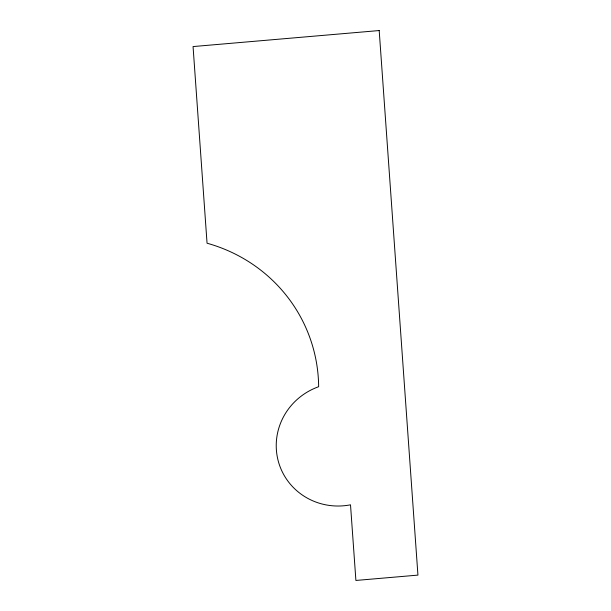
<?xml version="1.0" encoding="UTF-8"?>
<svg xmlns="http://www.w3.org/2000/svg" width="611" height="611" viewBox="0 0 611 611"><rect width="100%" height="100%" fill="white"/><g stroke="black" fill="none" stroke-linecap="round" stroke-linejoin="round"><path stroke-width="0.92" d="M379.194 30.55L193.061 46.566L207.053 243.216A157.783 153.094 -19.2 0 1 318.652 386.717A63.208 61.337 -19.2 0 0 278.288 461.206A63.208 61.337 -19.2 0 0 350.515 504.816L355.9 580.45L417.939 575.111L379.194 30.55"/></g></svg>
